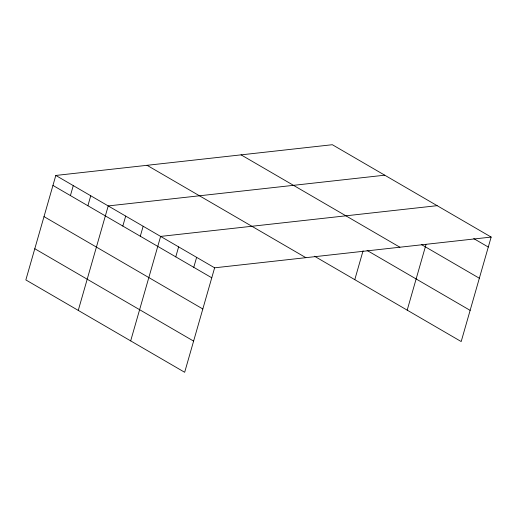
<?xml version="1.0" encoding="UTF-8"?>
<svg xmlns="http://www.w3.org/2000/svg" width="517" height="517" viewBox="0 0 517 517"><rect width="100%" height="100%" fill="white"/><g stroke="black" fill="none" stroke-linecap="round" stroke-linejoin="round"><path stroke-width="0.78" d="M491.15 237.077L332.334 144.715L55.81 175.45L25.85 279.923L184.666 372.285L214.626 267.812L491.15 237.077L461.19 341.55L314.472 256.219M70.415 195.581L73.278 185.609M87.89 205.747L90.746 195.769M78.261 310.4L108.215 205.928L384.745 175.192M122.826 226.065L125.689 216.093M140.294 236.224L143.157 226.252M130.672 340.884L160.625 236.411L437.149 205.676M175.767 256.852L178.623 246.88M193.765 267.321L196.628 257.343M354.785 279.665L363.07 250.764M407.196 310.148L426.002 244.547M473.753 238.595L488.287 247.048M421.316 244.489L479.349 278.236M241.077 154.854L399.899 247.223M367.089 250.435L470.134 310.368M147.061 165.304L305.877 257.673M55.81 175.45L214.626 267.812M52.947 185.422L211.763 277.791M44.003 216.61L202.826 308.972M34.794 248.735L193.61 341.104"/></g></svg>
